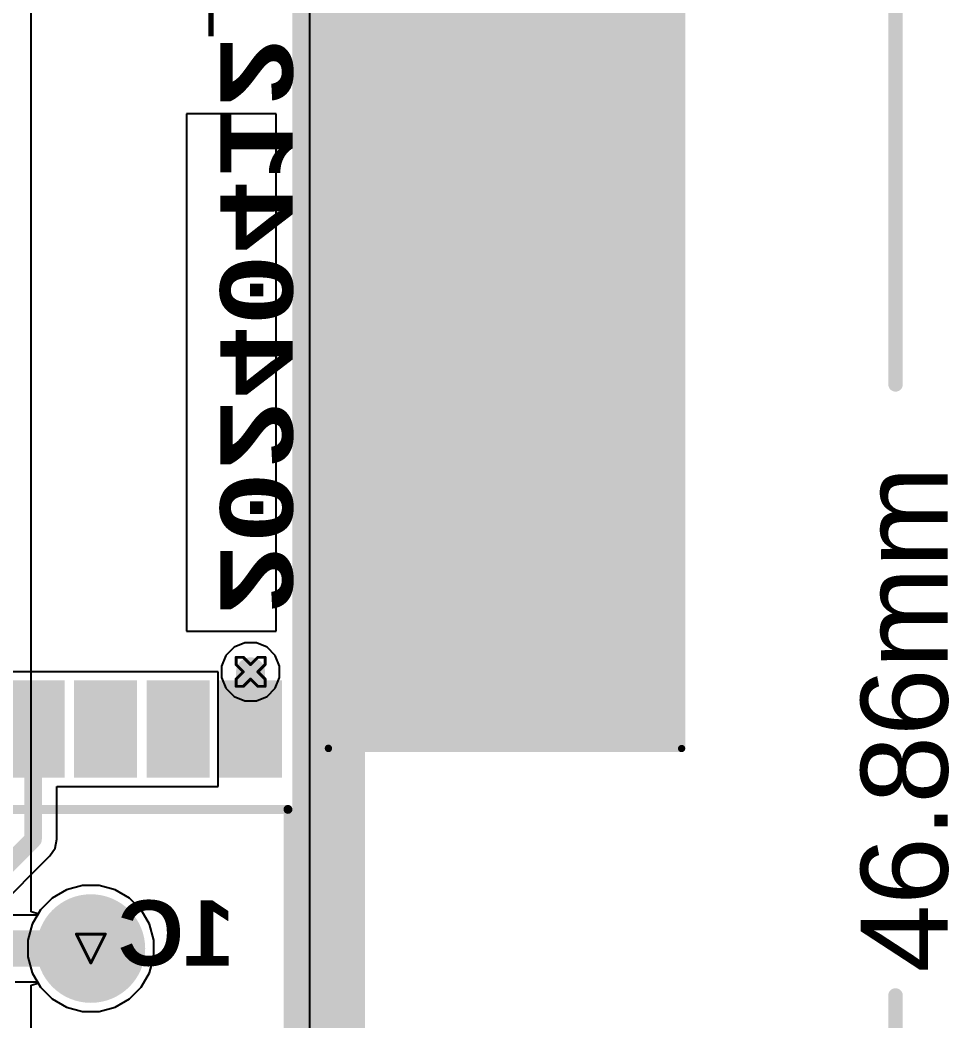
# Model space of a CAD drawing. Header units: inches. Extents: x -13 to 366, y -4 to 120.
# Drawn here: x 26.95 to 43.23, y 14.22 to 31.77 of the extents above; entities that cross this region are included whole.
import ezdxf

# ---------------------------------------------------------------- set-up
doc = ezdxf.new("R2010")
doc.units = ezdxf.units.IN
for name, color, linetype in [('Board_outline', 56, 'Continuous'), ('Bottom Layer', 5, 'Continuous'), ('Bottom Overlay', 54, 'Continuous'), ('Bottom Solder', 6, 'Continuous'), ('Dimensions', 6, 'Continuous'), ('Drill Drawing', 1, 'Continuous'), ('GND', 16, 'Continuous'), ('Keep-Out Layer', 6, 'Continuous'), ('Multi-Layer', 9, 'Continuous'), ('Pad Holes', 156, 'Continuous'), ('POWER', 76, 'Continuous'), ('Top Layer', 1, 'Continuous'), ('Top Overlay', 2, 'Continuous'), ('Top Paste', 8, 'Continuous'), ('Top Solder', 216, 'Continuous'), ('Via Holes', 16, 'Continuous')]:
    doc.layers.add(name, color=color, linetype=linetype)
doc.styles.add('Arial', font='', dxfattribs={"height": 0.2})
doc.styles.add('Arial_Bold', font='', dxfattribs={"height": 0.2})
doc.styles.add('Courier New_Bold', font='', dxfattribs={"height": 0.2})
doc.styles.get('Arial').set_extended_font_data('Arial')
doc.styles.get('Arial_Bold').set_extended_font_data('Arial', bold=True)
doc.styles.get('Courier New_Bold').set_extended_font_data('Courier New', bold=True)

# ---------------------------------------------------------------- blocks, each defined once
blk = doc.blocks.new('41_SMD_M______12')
at = {"layer": 'Keep-Out Layer'}
blk.add_hatch(color=6, dxfattribs=at).paths.add_polyline_path([(-9.042, 10.286), (9.042, 10.286), (9.042, 16.382), (-9.042, 16.382)])
at = {"layer": 'Top Layer'}
for points in [[(8, 9.33), (9.5, 9.33), (9.5, 8.43), (8, 8.43)], [(8, 8.06), (9.5, 8.06), (9.5, 7.16), (8, 7.16)], [(8, 6.79), (9.5, 6.79), (9.5, 5.89), (8, 5.89)], [(8, 5.52), (9.5, 5.52), (9.5, 4.62), (8, 4.62)]]:
    blk.add_hatch(color=1, dxfattribs=at).paths.add_polyline_path(points)
at = {"layer": 'Top Overlay'}
for points in [[(-5.283, 15.368), (-2.743, 15.368), (-2.743, 15.901), (-5.283, 15.901)], [(-2.743, 13.361), (-2.743, 15.901), (-3.277, 15.901), (-3.277, 13.361)], [(-0.737, 13.361), (-0.737, 15.901), (-1.27, 15.901), (-1.27, 13.361)], [(-1.27, 15.368), (1.27, 15.368), (1.27, 15.901), (-1.27, 15.901)], [(0.737, 15.901), (0.737, 13.361), (1.27, 13.361), (1.27, 15.901)], [(3.277, 13.361), (3.277, 15.901), (2.743, 15.901), (2.743, 13.361)], [(2.743, 15.368), (5.283, 15.368), (5.283, 15.901), (2.743, 15.901)], [(5.283, 13.361), (5.283, 15.901), (4.75, 15.901), (4.75, 13.361)], [(7.29, 13.361), (7.29, 15.901), (6.756, 15.901), (6.756, 13.361)], [(-3.277, 13.361), (-0.737, 13.361), (-0.737, 13.894), (-3.277, 13.894)], [(0.737, 13.361), (3.277, 13.361), (3.277, 13.894), (0.737, 13.894)], [(4.75, 13.361), (7.29, 13.361), (7.29, 13.894), (4.75, 13.894)]]:
    blk.add_hatch(color=2, dxfattribs=at).paths.add_polyline_path(points)
at = {"layer": 'Top Paste'}
for points in [[(8, 9.33), (9.5, 9.33), (9.5, 8.43), (8, 8.43)], [(8, 8.06), (9.5, 8.06), (9.5, 7.16), (8, 7.16)], [(8, 6.79), (9.5, 6.79), (9.5, 5.89), (8, 5.89)], [(8, 5.52), (9.5, 5.52), (9.5, 4.62), (8, 4.62)]]:
    blk.add_hatch(color=8, dxfattribs=at).paths.add_polyline_path(points)
at = {"layer": 'Top Solder'}
for points in [[(7.898, 9.432), (9.602, 9.432), (9.602, 8.328), (7.898, 8.328)], [(7.898, 8.162), (9.602, 8.162), (9.602, 7.058), (7.898, 7.058)], [(7.898, 6.892), (9.602, 6.892), (9.602, 5.788), (7.898, 5.788)], [(7.898, 5.622), (9.602, 5.622), (9.602, 4.518), (7.898, 4.518)]]:
    blk.add_hatch(color=216, dxfattribs=at).paths.add_polyline_path(points)
at = {"layer": 'Top Overlay'}
for points in [[(-9.096, 16.434, 0.127, 0.127, 0), (9.091, 16.434, 0.127, 0.127, 0)], [(9.091, 10.244, 0.127, 0.127, 0), (9.091, 16.434, 0.127, 0.127, 0)], [(-9.096, 10.244, 0.127, 0.127, 0), (9.086, 10.244, 0.127, 0.127, 0)]]:
    blk.add_lwpolyline(points, format="xyseb", dxfattribs=at)
for points in [[(9.059, 16.434, 0.0635, 0.0635, 1), (9.123, 16.434, 0.0635, 0.0635, 1)], [(9.059, 16.434, 0.0635, 0.0635, 1), (9.123, 16.434, 0.0635, 0.0635, 1)], [(9.054, 10.244, 0.0635, 0.0635, 1), (9.118, 10.244, 0.0635, 0.0635, 1)], [(9.059, 10.244, 0.0635, 0.0635, 1), (9.123, 10.244, 0.0635, 0.0635, 1)]]:
    blk.add_lwpolyline(points, format="xyseb", close=True, dxfattribs=at)
blk = doc.blocks.new('XH2_54_LI_5P_30')
at = {"layer": 'Bottom Layer'}
blk.add_hatch(color=5, dxfattribs=at).paths.add_polyline_path([(-5.93, -0.85), (-5.93, 0.85), (-4.23, 0.85), (-4.23, -0.85)])
h = blk.add_hatch(color=5, dxfattribs=at)
edge = h.paths.add_edge_path()
edge.add_arc((-2.54, 0), 0.85, 0, 360)
h = blk.add_hatch(color=5, dxfattribs=at)
edge = h.paths.add_edge_path()
edge.add_arc((0, 0), 0.85, 0, 360)
h = blk.add_hatch(color=5, dxfattribs=at)
edge = h.paths.add_edge_path()
edge.add_arc((2.54, 0), 0.85, 0, 360)
h = blk.add_hatch(color=5, dxfattribs=at)
edge = h.paths.add_edge_path()
edge.add_arc((5.08, 0), 0.85, 0, 360)
at = {"layer": 'Bottom Solder'}
blk.add_hatch(color=6, dxfattribs=at).paths.add_polyline_path([(-6.032, -0.952), (-6.032, 0.952), (-4.128, 0.952), (-4.128, -0.952)])
h = blk.add_hatch(color=6, dxfattribs=at)
edge = h.paths.add_edge_path()
edge.add_arc((-2.54, 0), 0.952, 0, 360)
h = blk.add_hatch(color=6, dxfattribs=at)
edge = h.paths.add_edge_path()
edge.add_arc((0, 0), 0.952, 0, 360)
h = blk.add_hatch(color=6, dxfattribs=at)
edge = h.paths.add_edge_path()
edge.add_arc((2.54, 0), 0.952, 0, 360)
h = blk.add_hatch(color=6, dxfattribs=at)
edge = h.paths.add_edge_path()
edge.add_arc((5.08, 0), 0.952, 0, 360)
at = {"layer": 'GND'}
blk.add_hatch(color=16, dxfattribs=at).paths.add_polyline_path([(-5.93, -0.85), (-5.93, 0.85), (-4.23, 0.85), (-4.23, -0.85)])
h = blk.add_hatch(color=16, dxfattribs=at)
edge = h.paths.add_edge_path()
edge.add_arc((-2.54, 0), 0.85, 0, 360)
h = blk.add_hatch(color=16, dxfattribs=at)
edge = h.paths.add_edge_path()
edge.add_arc((0, 0), 0.85, 0, 360)
h = blk.add_hatch(color=16, dxfattribs=at)
edge = h.paths.add_edge_path()
edge.add_arc((2.54, 0), 0.85, 0, 360)
h = blk.add_hatch(color=16, dxfattribs=at)
edge = h.paths.add_edge_path()
edge.add_arc((5.08, 0), 0.85, 0, 360)
at = {"layer": 'Multi-Layer'}
blk.add_hatch(color=9, dxfattribs=at).paths.add_polyline_path([(-5.93, -0.85), (-5.93, 0.85), (-4.23, 0.85), (-4.23, -0.85)])
h = blk.add_hatch(color=9, dxfattribs=at)
edge = h.paths.add_edge_path()
edge.add_arc((-2.54, 0), 0.85, 0, 360)
h = blk.add_hatch(color=9, dxfattribs=at)
edge = h.paths.add_edge_path()
edge.add_arc((0, 0), 0.85, 0, 360)
h = blk.add_hatch(color=9, dxfattribs=at)
edge = h.paths.add_edge_path()
edge.add_arc((2.54, 0), 0.85, 0, 360)
h = blk.add_hatch(color=9, dxfattribs=at)
edge = h.paths.add_edge_path()
edge.add_arc((5.08, 0), 0.85, 0, 360)
at = {"layer": 'Pad Holes'}
h = blk.add_hatch(color=7, dxfattribs=at)
edge = h.paths.add_edge_path()
edge.add_arc((-5.08, 0), 0.45, 0, 360)
h = blk.add_hatch(color=7, dxfattribs=at)
edge = h.paths.add_edge_path()
edge.add_arc((-2.54, 0), 0.45, 0, 360)
h = blk.add_hatch(color=7, dxfattribs=at)
edge = h.paths.add_edge_path()
edge.add_arc((0, 0), 0.45, 0, 360)
h = blk.add_hatch(color=7, dxfattribs=at)
edge = h.paths.add_edge_path()
edge.add_arc((2.54, 0), 0.45, 0, 360)
h = blk.add_hatch(color=7, dxfattribs=at)
edge = h.paths.add_edge_path()
edge.add_arc((5.08, 0), 0.45, 0, 360)
at = {"layer": 'POWER'}
blk.add_hatch(color=76, dxfattribs=at).paths.add_polyline_path([(-5.93, -0.85), (-5.93, 0.85), (-4.23, 0.85), (-4.23, -0.85)])
h = blk.add_hatch(color=76, dxfattribs=at)
edge = h.paths.add_edge_path()
edge.add_arc((-2.54, 0), 0.85, 0, 360)
h = blk.add_hatch(color=76, dxfattribs=at)
edge = h.paths.add_edge_path()
edge.add_arc((0, 0), 0.85, 0, 360)
h = blk.add_hatch(color=76, dxfattribs=at)
edge = h.paths.add_edge_path()
edge.add_arc((2.54, 0), 0.85, 0, 360)
h = blk.add_hatch(color=76, dxfattribs=at)
edge = h.paths.add_edge_path()
edge.add_arc((5.08, 0), 0.85, 0, 360)
at = {"layer": 'Top Layer'}
blk.add_hatch(color=1, dxfattribs=at).paths.add_polyline_path([(-5.93, -0.85), (-5.93, 0.85), (-4.23, 0.85), (-4.23, -0.85)])
h = blk.add_hatch(color=1, dxfattribs=at)
edge = h.paths.add_edge_path()
edge.add_arc((-2.54, 0), 0.85, 0, 360)
h = blk.add_hatch(color=1, dxfattribs=at)
edge = h.paths.add_edge_path()
edge.add_arc((0, 0), 0.85, 0, 360)
h = blk.add_hatch(color=1, dxfattribs=at)
edge = h.paths.add_edge_path()
edge.add_arc((2.54, 0), 0.85, 0, 360)
h = blk.add_hatch(color=1, dxfattribs=at)
edge = h.paths.add_edge_path()
edge.add_arc((5.08, 0), 0.85, 0, 360)
at = {"layer": 'Top Solder'}
blk.add_hatch(color=216, dxfattribs=at).paths.add_polyline_path([(-6.032, -0.952), (-6.032, 0.952), (-4.128, 0.952), (-4.128, -0.952)])
h = blk.add_hatch(color=216, dxfattribs=at)
edge = h.paths.add_edge_path()
edge.add_arc((-2.54, 0), 0.952, 0, 360)
h = blk.add_hatch(color=216, dxfattribs=at)
edge = h.paths.add_edge_path()
edge.add_arc((0, 0), 0.952, 0, 360)
h = blk.add_hatch(color=216, dxfattribs=at)
edge = h.paths.add_edge_path()
edge.add_arc((2.54, 0), 0.952, 0, 360)
h = blk.add_hatch(color=216, dxfattribs=at)
edge = h.paths.add_edge_path()
edge.add_arc((5.08, 0), 0.952, 0, 360)
at = {"layer": 'Top Overlay'}
for points in [[(-7.48, 2.464, 0.156, 0.156, 0), (-7.48, -3.454, 0.156, 0.156, 0)], [(-7.48, 2.464, 0.156, 0.156, 0), (-5.08, 2.464, 0.156, 0.156, 0)], [(-5.08, 2.464, 0.156, 0.156, 0), (-5.08, 1.5, 0.156, 0.156, 0)], [(-3.78, 2.464, 0.156, 0.156, 0), (3.72, 2.464, 0.156, 0.156, 0)], [(-3.78, 2.438, 0.156, 0.156, 0), (-3.78, 1.5, 0.156, 0.156, 0)], [(3.72, 2.464, 0.156, 0.156, 0), (3.72, 1.5, 0.156, 0.156, 0)], [(5.02, 2.489, 0.156, 0.156, 0), (5.02, 1.5, 0.156, 0.156, 0)], [(5.02, 2.489, 0.156, 0.156, 0), (7.52, 2.489, 0.156, 0.156, 0)], [(7.52, 2.489, 0.156, 0.156, 0), (7.52, -3.454, 0.156, 0.156, 0)], [(-5.08, 1.5, 0.156, 0.156, 0), (-3.78, 1.5, 0.156, 0.156, 0)], [(3.72, 1.5, 0.156, 0.156, 0), (5.02, 1.5, 0.156, 0.156, 0)], [(-7.48, -3.454, 0.156, 0.156, 0), (7.52, -3.454, 0.156, 0.156, 0)]]:
    blk.add_lwpolyline(points, format="xyseb", dxfattribs=at)
for points in [[(-7.519, 2.464, 0.0782, 0.0782, 1), (-7.441, 2.464, 0.0782, 0.0782, 1)], [(-7.519, 2.464, 0.0782, 0.0782, 1), (-7.441, 2.464, 0.0782, 0.0782, 1)], [(-5.119, 2.464, 0.0782, 0.0782, 1), (-5.041, 2.464, 0.0782, 0.0782, 1)], [(-5.119, 2.464, 0.0782, 0.0782, 1), (-5.041, 2.464, 0.0782, 0.0782, 1)], [(-3.819, 2.464, 0.0782, 0.0782, 1), (-3.741, 2.464, 0.0782, 0.0782, 1)], [(-3.819, 2.438, 0.0782, 0.0782, 1), (-3.741, 2.438, 0.0782, 0.0782, 1)], [(3.681, 2.464, 0.0782, 0.0782, 1), (3.759, 2.464, 0.0782, 0.0782, 1)], [(3.681, 2.464, 0.0782, 0.0782, 1), (3.759, 2.464, 0.0782, 0.0782, 1)], [(4.981, 2.489, 0.0782, 0.0782, 1), (5.059, 2.489, 0.0782, 0.0782, 1)], [(4.981, 2.489, 0.0782, 0.0782, 1), (5.059, 2.489, 0.0782, 0.0782, 1)], [(7.481, 2.489, 0.0782, 0.0782, 1), (7.559, 2.489, 0.0782, 0.0782, 1)], [(7.481, 2.489, 0.0782, 0.0782, 1), (7.559, 2.489, 0.0782, 0.0782, 1)], [(-5.119, 1.5, 0.0782, 0.0782, 1), (-5.041, 1.5, 0.0782, 0.0782, 1)], [(-5.119, 1.5, 0.0782, 0.0782, 1), (-5.041, 1.5, 0.0782, 0.0782, 1)], [(-3.819, 1.5, 0.0782, 0.0782, 1), (-3.741, 1.5, 0.0782, 0.0782, 1)], [(-3.819, 1.5, 0.0782, 0.0782, 1), (-3.741, 1.5, 0.0782, 0.0782, 1)], [(3.681, 1.5, 0.0782, 0.0782, 1), (3.759, 1.5, 0.0782, 0.0782, 1)], [(3.681, 1.5, 0.0782, 0.0782, 1), (3.759, 1.5, 0.0782, 0.0782, 1)], [(4.981, 1.5, 0.0782, 0.0782, 1), (5.059, 1.5, 0.0782, 0.0782, 1)], [(4.981, 1.5, 0.0782, 0.0782, 1), (5.059, 1.5, 0.0782, 0.0782, 1)], [(-7.519, -3.454, 0.0782, 0.0782, 1), (-7.441, -3.454, 0.0782, 0.0782, 1)], [(-7.519, -3.454, 0.0782, 0.0782, 1), (-7.441, -3.454, 0.0782, 0.0782, 1)], [(7.481, -3.454, 0.0782, 0.0782, 1), (7.559, -3.454, 0.0782, 0.0782, 1)], [(7.481, -3.454, 0.0782, 0.0782, 1), (7.559, -3.454, 0.0782, 0.0782, 1)]]:
    blk.add_lwpolyline(points, format="xyseb", close=True, dxfattribs=at)

msp = doc.modelspace()

# ---------------------------------------------------------------- hatches: boundary and pattern name
at = {"layer": 'Bottom Layer'}
h = msp.add_hatch(color=5, dxfattribs=at)
edge = h.paths.add_edge_path()
edge.add_arc((30.988, 20.341), 0.254, 0, 360)
at = {"layer": 'GND'}
h = msp.add_hatch(color=16, dxfattribs=at)
edge = h.paths.add_edge_path()
edge.add_arc((30.988, 20.341), 0.254, 0, 360)
at = {"layer": 'POWER'}
h = msp.add_hatch(color=76, dxfattribs=at)
edge = h.paths.add_edge_path()
edge.add_arc((30.988, 20.341), 0.254, 0, 360)
at = {"layer": 'Top Layer'}
h = msp.add_hatch(color=1, dxfattribs=at)
edge = h.paths.add_edge_path()
edge.add_arc((30.988, 20.341), 0.254, 0, 360)
at = {"layer": 'Via Holes'}
h = msp.add_hatch(color=7, dxfattribs=at)
edge = h.paths.add_edge_path()
edge.add_arc((30.988, 20.341), 0.127, 0, 360)

# ---------------------------------------------------------------- linework, layer by layer
at = {"layer": 'Board_outline'}
msp.add_lwpolyline([(32.356, -1.85, 0.254, 0.254, 0), (32.356, 42.813, 0.254, 0.254, 0)], format="xyseb", dxfattribs=at)
at = {"layer": 'Bottom Layer'}
for p, q in [((32.019, 42.813), (32.019, -1.85)), ((27.14, 16.133), (27.14, 33.246)), ((31.434, 30.127), (29.865, 30.127)), ((29.865, 30.127), (29.865, 21.055)), ((31.434, 21.055), (31.434, 30.127)), ((29.865, 21.055), (31.434, 21.055)), ((27.763, 16.518), (27.511, 16.372)), ((28.044, 16.593), (27.763, 16.518)), ((28.335, 16.593), (28.044, 16.593)), ((28.615, 16.518), (28.335, 16.593)), ((28.867, 16.372), (28.615, 16.518)), ((27.511, 16.372), (27.306, 16.167)), ((29.073, 16.167), (28.867, 16.372)), ((27.306, 16.167), (27.267, 16.099)), ((29.218, 15.915), (29.073, 16.167)), ((27.267, 16.099), (27.14, 16.133)), ((29.293, 15.634), (29.218, 15.915)), ((29.293, 15.344), (29.293, 15.634)), ((29.218, 15.063), (29.293, 15.344)), ((29.073, 14.811), (29.218, 15.063)), ((27.14, 14.845), (27.267, 14.879)), ((27.14, 13.593), (27.14, 14.845)), ((27.267, 14.879), (27.306, 14.811)), ((27.306, 14.811), (27.511, 14.605)), ((28.867, 14.605), (29.073, 14.811)), ((27.511, 14.605), (27.763, 14.46)), ((28.615, 14.46), (28.867, 14.605)), ((27.763, 14.46), (28.044, 14.385)), ((28.335, 14.385), (28.615, 14.46)), ((28.044, 14.385), (28.335, 14.385))]:
    msp.add_line(p, q, dxfattribs=at)
at = {"layer": 'Bottom Overlay'}
msp.add_lwpolyline([(32.358, -1.85, 1.27, 1.27, 0), (32.358, 42.813, 1.27, 1.27, 0)], format="xyseb", dxfattribs=at)
at = {"layer": 'Dimensions'}
for points in [[(42.291, 25.381, 0.254, 0.254, 0), (42.291, 43.86, 0.254, 0.254, 0)], [(42.291, -3, 0.254, 0.254, 0), (42.291, 14.666, 0.254, 0.254, 0)]]:
    msp.add_lwpolyline(points, format="xyseb", dxfattribs=at)
for points in [[(42.227, 25.381, 0.127, 0.127, 1), (42.354, 25.381, 0.127, 0.127, 1)], [(42.227, 14.666, 0.127, 0.127, 1), (42.354, 14.666, 0.127, 0.127, 1)]]:
    msp.add_lwpolyline(points, format="xyseb", close=True, dxfattribs=at)
at = {"layer": 'Drill Drawing'}
for points in [[(30.734, 20.468, 0.0508, 0.0508, 0), (30.734, 20.595, 0.0508, 0.0508, 0)], [(30.734, 20.595, 0.0508, 0.0508, 0), (30.861, 20.595, 0.0508, 0.0508, 0)], [(30.861, 20.595, 0.0508, 0.0508, 0), (30.988, 20.468, 0.0508, 0.0508, 0)], [(30.988, 20.468, 0.0508, 0.0508, 0), (31.115, 20.595, 0.0508, 0.0508, 0)], [(31.115, 20.595, 0.0508, 0.0508, 0), (31.242, 20.595, 0.0508, 0.0508, 0)], [(31.242, 20.468, 0.0508, 0.0508, 0), (31.242, 20.595, 0.0508, 0.0508, 0)], [(30.734, 20.468, 0.0508, 0.0508, 0), (30.861, 20.341, 0.0508, 0.0508, 0)], [(30.734, 20.214, 0.0508, 0.0508, 0), (30.861, 20.341, 0.0508, 0.0508, 0)], [(31.115, 20.341, 0.0508, 0.0508, 0), (31.242, 20.468, 0.0508, 0.0508, 0)], [(31.115, 20.341, 0.0508, 0.0508, 0), (31.242, 20.214, 0.0508, 0.0508, 0)], [(30.734, 20.087, 0.0508, 0.0508, 0), (30.734, 20.214, 0.0508, 0.0508, 0)], [(30.861, 20.087, 0.0508, 0.0508, 0), (30.988, 20.214, 0.0508, 0.0508, 0)], [(30.988, 20.214, 0.0508, 0.0508, 0), (31.115, 20.087, 0.0508, 0.0508, 0)], [(31.242, 20.087, 0.0508, 0.0508, 0), (31.242, 20.214, 0.0508, 0.0508, 0)], [(30.734, 20.087, 0.0508, 0.0508, 0), (30.861, 20.087, 0.0508, 0.0508, 0)], [(31.115, 20.087, 0.0508, 0.0508, 0), (31.242, 20.087, 0.0508, 0.0508, 0)], [(27.935, 15.743, 0.0508, 0.0508, 0), (28.443, 15.743, 0.0508, 0.0508, 0)], [(27.935, 15.743, 0.0508, 0.0508, 0), (28.189, 15.235, 0.0508, 0.0508, 0)], [(28.189, 15.235, 0.0508, 0.0508, 0), (28.443, 15.743, 0.0508, 0.0508, 0)]]:
    msp.add_lwpolyline(points, format="xyseb", dxfattribs=at)
for points in [[(30.721, 20.595, 0.0254, 0.0254, 1), (30.747, 20.595, 0.0254, 0.0254, 1)], [(30.721, 20.595, 0.0254, 0.0254, 1), (30.747, 20.595, 0.0254, 0.0254, 1)], [(30.848, 20.595, 0.0254, 0.0254, 1), (30.874, 20.595, 0.0254, 0.0254, 1)], [(30.848, 20.595, 0.0254, 0.0254, 1), (30.874, 20.595, 0.0254, 0.0254, 1)], [(31.102, 20.595, 0.0254, 0.0254, 1), (31.128, 20.595, 0.0254, 0.0254, 1)], [(31.102, 20.595, 0.0254, 0.0254, 1), (31.128, 20.595, 0.0254, 0.0254, 1)], [(31.229, 20.595, 0.0254, 0.0254, 1), (31.255, 20.595, 0.0254, 0.0254, 1)], [(31.229, 20.595, 0.0254, 0.0254, 1), (31.255, 20.595, 0.0254, 0.0254, 1)], [(30.721, 20.468, 0.0254, 0.0254, 1), (30.747, 20.468, 0.0254, 0.0254, 1)], [(30.721, 20.468, 0.0254, 0.0254, 1), (30.747, 20.468, 0.0254, 0.0254, 1)], [(30.848, 20.341, 0.0254, 0.0254, 1), (30.874, 20.341, 0.0254, 0.0254, 1)], [(30.848, 20.341, 0.0254, 0.0254, 1), (30.874, 20.341, 0.0254, 0.0254, 1)], [(30.975, 20.468, 0.0254, 0.0254, 1), (31.001, 20.468, 0.0254, 0.0254, 1)], [(30.975, 20.468, 0.0254, 0.0254, 1), (31.001, 20.468, 0.0254, 0.0254, 1)], [(31.102, 20.341, 0.0254, 0.0254, 1), (31.128, 20.341, 0.0254, 0.0254, 1)], [(31.102, 20.341, 0.0254, 0.0254, 1), (31.128, 20.341, 0.0254, 0.0254, 1)], [(31.229, 20.468, 0.0254, 0.0254, 1), (31.255, 20.468, 0.0254, 0.0254, 1)], [(31.229, 20.468, 0.0254, 0.0254, 1), (31.255, 20.468, 0.0254, 0.0254, 1)], [(30.721, 20.214, 0.0254, 0.0254, 1), (30.747, 20.214, 0.0254, 0.0254, 1)], [(30.721, 20.214, 0.0254, 0.0254, 1), (30.747, 20.214, 0.0254, 0.0254, 1)], [(30.975, 20.214, 0.0254, 0.0254, 1), (31.001, 20.214, 0.0254, 0.0254, 1)], [(30.975, 20.214, 0.0254, 0.0254, 1), (31.001, 20.214, 0.0254, 0.0254, 1)], [(31.229, 20.214, 0.0254, 0.0254, 1), (31.255, 20.214, 0.0254, 0.0254, 1)], [(31.229, 20.214, 0.0254, 0.0254, 1), (31.255, 20.214, 0.0254, 0.0254, 1)], [(30.721, 20.087, 0.0254, 0.0254, 1), (30.747, 20.087, 0.0254, 0.0254, 1)], [(30.721, 20.087, 0.0254, 0.0254, 1), (30.747, 20.087, 0.0254, 0.0254, 1)], [(30.848, 20.087, 0.0254, 0.0254, 1), (30.874, 20.087, 0.0254, 0.0254, 1)], [(30.848, 20.087, 0.0254, 0.0254, 1), (30.874, 20.087, 0.0254, 0.0254, 1)], [(31.102, 20.087, 0.0254, 0.0254, 1), (31.128, 20.087, 0.0254, 0.0254, 1)], [(31.102, 20.087, 0.0254, 0.0254, 1), (31.128, 20.087, 0.0254, 0.0254, 1)], [(31.229, 20.087, 0.0254, 0.0254, 1), (31.255, 20.087, 0.0254, 0.0254, 1)], [(31.229, 20.087, 0.0254, 0.0254, 1), (31.255, 20.087, 0.0254, 0.0254, 1)], [(27.923, 15.743, 0.0254, 0.0254, 1), (27.948, 15.743, 0.0254, 0.0254, 1)], [(27.923, 15.743, 0.0254, 0.0254, 1), (27.948, 15.743, 0.0254, 0.0254, 1)], [(28.431, 15.743, 0.0254, 0.0254, 1), (28.456, 15.743, 0.0254, 0.0254, 1)], [(28.431, 15.743, 0.0254, 0.0254, 1), (28.456, 15.743, 0.0254, 0.0254, 1)], [(28.177, 15.235, 0.0254, 0.0254, 1), (28.202, 15.235, 0.0254, 0.0254, 1)], [(28.177, 15.235, 0.0254, 0.0254, 1), (28.202, 15.235, 0.0254, 0.0254, 1)]]:
    msp.add_lwpolyline(points, format="xyseb", close=True, dxfattribs=at)
at = {"layer": 'GND'}
for p, q in [((32.019, 42.813), (32.019, -1.85)), ((27.763, 16.518), (27.511, 16.372)), ((28.044, 16.593), (27.763, 16.518)), ((28.335, 16.593), (28.044, 16.593)), ((28.615, 16.518), (28.335, 16.593)), ((28.867, 16.372), (28.615, 16.518)), ((27.511, 16.372), (27.306, 16.167)), ((29.073, 16.167), (28.867, 16.372)), ((27.306, 16.167), (27.16, 15.915)), ((29.218, 15.915), (29.073, 16.167)), ((27.16, 15.915), (27.085, 15.634)), ((29.293, 15.634), (29.218, 15.915)), ((27.085, 15.634), (27.085, 15.344)), ((29.293, 15.344), (29.293, 15.634)), ((27.085, 15.344), (27.16, 15.063)), ((29.218, 15.063), (29.293, 15.344)), ((27.16, 15.063), (27.306, 14.811)), ((29.073, 14.811), (29.218, 15.063)), ((27.306, 14.811), (27.511, 14.605)), ((28.867, 14.605), (29.073, 14.811)), ((27.511, 14.605), (27.763, 14.46)), ((28.615, 14.46), (28.867, 14.605)), ((27.763, 14.46), (28.044, 14.385)), ((28.335, 14.385), (28.615, 14.46)), ((28.044, 14.385), (28.335, 14.385))]:
    msp.add_line(p, q, dxfattribs=at)
at = {"layer": 'Keep-Out Layer'}
msp.add_lwpolyline([(32.358, -1.85, 0.156, 0.156, 0), (32.358, 42.813, 0.156, 0.156, 0)], format="xyseb", dxfattribs=at)
msp.add_lwpolyline([(32.358, -1.85, 0.156, 0.156, 0), (32.358, 42.813, 0.156, 0.156, 0)], format="xyseb", dxfattribs=at)
at = {"layer": 'POWER'}
for p, q in [((32.019, 42.813), (32.019, 7.874)), ((30.7, 20.772), (30.557, 20.629)), ((30.887, 20.849), (30.7, 20.772)), ((31.089, 20.849), (30.887, 20.849)), ((31.276, 20.772), (31.089, 20.849)), ((31.419, 20.629), (31.276, 20.772)), ((30.557, 20.629), (30.48, 20.442)), ((31.496, 20.442), (31.419, 20.629)), ((30.48, 20.442), (30.48, 20.24)), ((31.496, 20.24), (31.496, 20.442)), ((30.48, 20.24), (30.557, 20.053)), ((31.419, 20.053), (31.496, 20.24)), ((30.557, 20.053), (30.7, 19.91)), ((31.276, 19.91), (31.419, 20.053)), ((30.7, 19.91), (30.887, 19.833)), ((30.887, 19.833), (31.089, 19.833)), ((31.089, 19.833), (31.276, 19.91)), ((27.763, 16.518), (27.511, 16.372)), ((28.044, 16.593), (27.763, 16.518)), ((28.335, 16.593), (28.044, 16.593)), ((28.615, 16.518), (28.335, 16.593)), ((28.867, 16.372), (28.615, 16.518)), ((27.511, 16.372), (27.306, 16.167)), ((29.073, 16.167), (28.867, 16.372)), ((27.306, 16.167), (27.16, 15.915)), ((29.218, 15.915), (29.073, 16.167)), ((27.16, 15.915), (27.085, 15.634)), ((29.293, 15.634), (29.218, 15.915)), ((27.085, 15.634), (27.085, 15.344)), ((29.293, 15.344), (29.293, 15.634)), ((27.085, 15.344), (27.16, 15.063)), ((29.218, 15.063), (29.293, 15.344)), ((27.16, 15.063), (27.306, 14.811)), ((29.073, 14.811), (29.218, 15.063)), ((27.306, 14.811), (27.511, 14.605)), ((28.867, 14.605), (29.073, 14.811)), ((27.511, 14.605), (27.763, 14.46)), ((28.615, 14.46), (28.867, 14.605)), ((27.763, 14.46), (28.044, 14.385)), ((28.335, 14.385), (28.615, 14.46)), ((28.044, 14.385), (28.335, 14.385))]:
    msp.add_line(p, q, dxfattribs=at)
at = {"layer": 'Top Layer'}
for p, q in [((32.019, 42.813), (32.019, -1.85)), ((30.422, 20.341), (14.337, 20.341)), ((30.422, 18.333), (30.422, 20.341)), ((27.592, 17.406), (27.592, 18.333)), ((27.592, 18.333), (30.422, 18.333)), ((27.561, 17.248), (27.592, 17.406)), ((27.471, 17.113), (27.561, 17.248)), ((26.543, 16.186), (27.471, 17.113)), ((27.763, 16.518), (27.511, 16.372)), ((28.044, 16.593), (27.763, 16.518)), ((28.335, 16.593), (28.044, 16.593)), ((28.615, 16.518), (28.335, 16.593)), ((28.867, 16.372), (28.615, 16.518)), ((27.511, 16.372), (27.306, 16.167)), ((29.073, 16.167), (28.867, 16.372)), ((27.306, 16.167), (27.251, 16.072)), ((29.218, 15.915), (29.073, 16.167)), ((27.251, 16.072), (26.62, 16.072)), ((29.293, 15.634), (29.218, 15.915)), ((29.293, 15.344), (29.293, 15.634)), ((29.218, 15.063), (29.293, 15.344)), ((29.073, 14.811), (29.218, 15.063)), ((26.861, 14.906), (27.251, 14.906)), ((27.251, 14.906), (27.306, 14.811)), ((27.306, 14.811), (27.511, 14.605)), ((28.867, 14.605), (29.073, 14.811)), ((27.511, 14.605), (27.763, 14.46)), ((28.615, 14.46), (28.867, 14.605)), ((27.763, 14.46), (28.044, 14.385)), ((28.335, 14.385), (28.615, 14.46)), ((28.044, 14.385), (28.335, 14.385))]:
    msp.add_line(p, q, dxfattribs=at)
for points in [[(30.988, 19.337, 0.508, 0.508, 0), (30.988, 20.341, 0.508, 0.508, 0)], [(27.178, 17.406, 0.305, 0.305, 0), (27.178, 19.337, 0.305, 0.305, 0)], [(24.487, 14.715, 0.305, 0.305, 0), (27.178, 17.406, 0.305, 0.305, 0)], [(26.62, 15.489, 0.635, 0.635, 0), (28.189, 15.489, 0.635, 0.635, 0)]]:
    msp.add_lwpolyline(points, format="xyseb", dxfattribs=at)
for points in [[(30.861, 20.341, 0.254, 0.254, 1), (31.115, 20.341, 0.254, 0.254, 1)], [(27.102, 19.337, 0.152, 0.152, 1), (27.254, 19.337, 0.152, 0.152, 1)], [(30.861, 19.337, 0.254, 0.254, 1), (31.115, 19.337, 0.254, 0.254, 1)], [(27.102, 17.406, 0.152, 0.152, 1), (27.254, 17.406, 0.152, 0.152, 1)], [(27.102, 17.406, 0.152, 0.152, 1), (27.254, 17.406, 0.152, 0.152, 1)], [(28.03, 15.489, 0.318, 0.318, 1), (28.348, 15.489, 0.318, 0.318, 1)]]:
    msp.add_lwpolyline(points, format="xyseb", close=True, dxfattribs=at)
at = {"layer": 'Top Overlay'}
msp.add_lwpolyline([(32.356, -1.85, 1.27, 1.27, 0), (32.356, 42.813, 1.27, 1.27, 0)], format="xyseb", dxfattribs=at)

# ---------------------------------------------------------------- block references
for name, p, rotation in [('41_SMD_M______12', (22.108, 28.087), 270), ('XH2_54_LI_5P_30', (28.189, 10.409), 90)]:
    msp.add_blockref(name, p, dxfattribs=dict(rotation=rotation))

# ---------------------------------------------------------------- texts
at = {"layer": 'Bottom Layer', "style": 'Courier New_Bold', "text_generation_flag": 2}
msp.add_text('20240412_V1.2', height=1.27, rotation=270, dxfattribs=at).set_placement((30.455, 21.309))
at = {"layer": 'Bottom Overlay', "style": 'Arial_Bold', "text_generation_flag": 2}
msp.add_text('1C', height=1.143, rotation=360, dxfattribs=at).set_placement((30.706, 15.19))
at = {"layer": 'Dimensions', "style": 'Arial'}
msp.add_text('46.86mm', height=1.524, rotation=90, dxfattribs=at).set_placement((43.205, 15.072))

doc.saveas('drawing.dxf')
